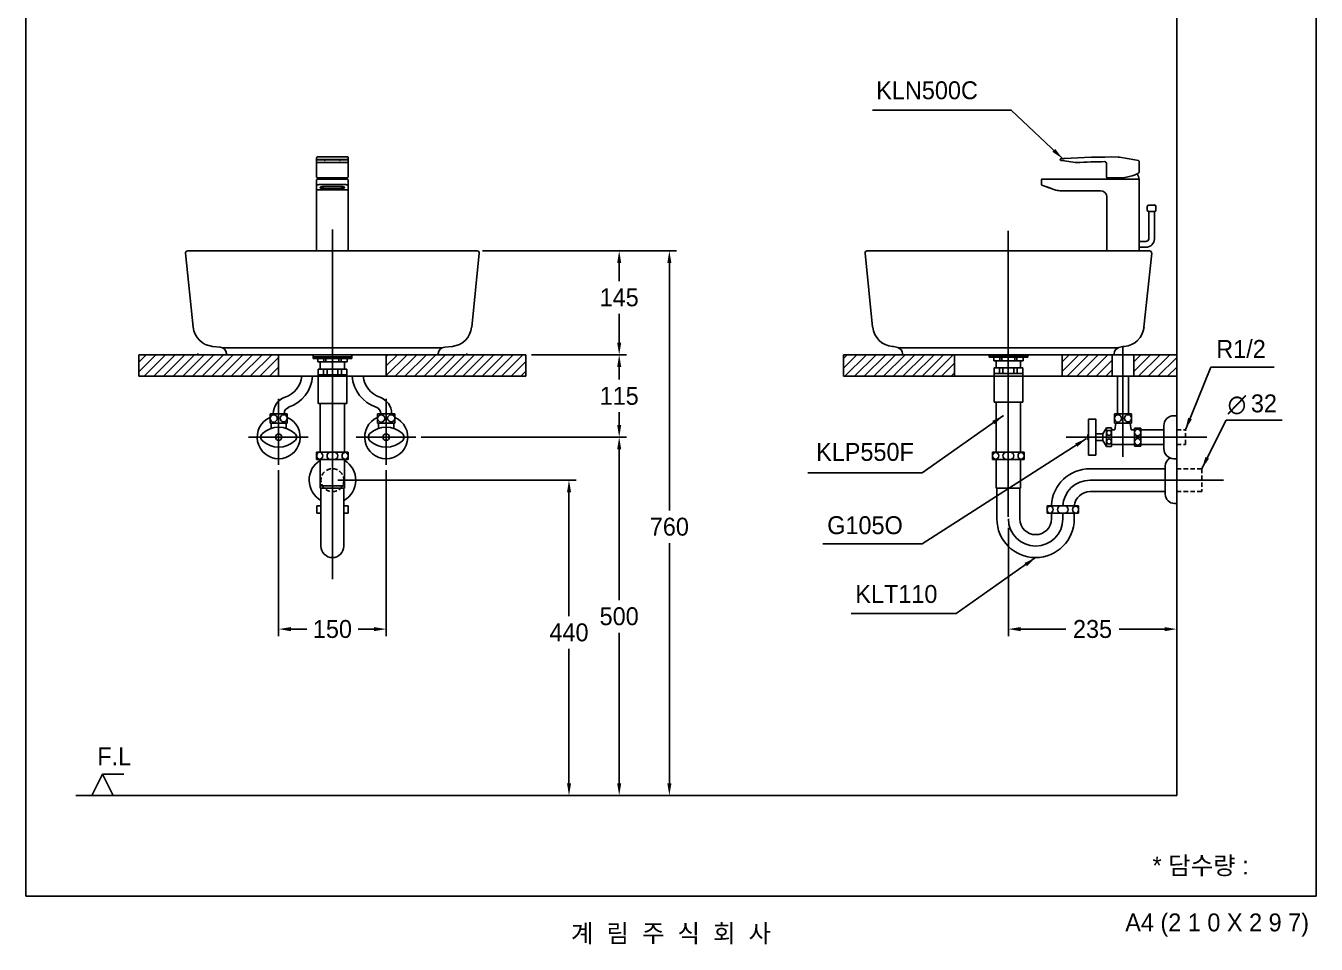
# Model space of a CAD drawing. Header units: millimetres. Extents: x 0 to 3800, y -67 to 2530.
# Drawn here: x 0 to 1800, y -67 to 1215 of the extents above; entities that cross this region are included whole.
import ezdxf
from ezdxf.enums import TextEntityAlignment as Align
from ezdxf.lldxf.tags import DXFTag

# ---------------------------------------------------------------- set-up
doc = ezdxf.new("R2010")
doc.units = ezdxf.units.MM
doc.linetypes.add('DASHED2', pattern=[9.525, 6.35, -3.175])
for name, color, linetype in [('TEXT', 7, 'Continuous'), ('내부선 및 부속', 4, 'Continuous'), ('도각라인', 255, 'Continuous'), ('외형선', 3, 'Continuous'), ('점선', 6, 'DASHED2'), ('중심선', 1, 'DASHED'), ('치수선', 7, 'Continuous')]:
    doc.layers.add(name, color=color, linetype=linetype)
doc.styles.add('140911', font='HBATANG.TTF')
doc.styles.add('____', font='')
doc.styles.add('타이틀', font='H2GTRM.TTF', dxfattribs={"height": 25})
doc.styles.get('____').set_extended_font_data('굴림')
tags = doc.linetypes.add('DASHDOT', pattern=[70, 31, -13, 13, -13]).pattern_tags.tags
tags[10:11] = [DXFTag(74, 4), DXFTag(75, 0), DXFTag(340, '0'), DXFTag(46, 0.0), DXFTag(50, 0.0), DXFTag(44, 0.0), DXFTag(45, 0.0)]
tags[8:9] = [DXFTag(74, 4), DXFTag(75, 0), DXFTag(340, '0'), DXFTag(46, 0.0), DXFTag(50, 0.0), DXFTag(44, 0.0), DXFTag(45, 0.0)]
tags[6:7] = [DXFTag(74, 4), DXFTag(75, 0), DXFTag(340, '0'), DXFTag(46, 0.0), DXFTag(50, 0.0), DXFTag(44, 0.0), DXFTag(45, 0.0)]
tags[4:5] = [DXFTag(74, 4), DXFTag(75, 0), DXFTag(340, '0'), DXFTag(46, 0.0), DXFTag(50, 0.0), DXFTag(44, 0.0), DXFTag(45, 0.0)]
tags = doc.linetypes.add('DASHED', pattern=[25.72, 12.86, -12.86]).pattern_tags.tags
tags[6:7] = [DXFTag(74, 4), DXFTag(75, 0), DXFTag(340, '0'), DXFTag(46, 0.0), DXFTag(50, 0.0), DXFTag(44, 0.0), DXFTag(45, 0.0)]
tags[4:5] = [DXFTag(74, 4), DXFTag(75, 0), DXFTag(340, '0'), DXFTag(46, 0.0), DXFTag(50, 0.0), DXFTag(44, 0.0), DXFTag(45, 0.0)]
doc.dimstyles.new('MSADIM', dxfattribs={"dimtxt": 33, "dimasz": 17, "dimexe": 10, "dimexo": 7.5, "dimgap": 10, "dimtad": 0, "dimtih": 1, "dimtoh": 1, "dimdec": 0, "dimzin": 1, "dimdsep": 46, "dimtxsty": '____', "dimcen": 11.25, "dimadec": 0, "dimazin": 0, "dimtfac": 1, "dimtdec": 0, "dimtix": 1, "dimtmove": 0, "dimatfit": 3, "dimfxl": 1, "dimtolj": 1, "dimtzin": 1, "dimarcsym": 0})
pattern_1 = [(45, (-1265.297, 6515.42), (-6.735192, 6.735192), [])]
pattern_2 = [(45, (-1176.775, 6515.42), (-6.735192, 6.735192), [])]

# ---------------------------------------------------------------- blocks, each defined once
blk = doc.blocks.new('*D45')
at = {"layer": '치수선', "color": 0, "linetype": 'Continuous', "lineweight": -2, "transparency": 16777216}
for p, q in [((677.2, 900.6), (837.7, 900.6)), ((827.7, 883.6), (827.7, 858.5)), ((827.7, 772.6), (827.7, 812.8)), ((705.2, 755.6), (837.7, 755.6))]:
    blk.add_line(p, q, dxfattribs=at)
at = {"layer": '치수선', "color": 0, "linetype": 'Continuous', "transparency": 16777216}
for points in [[(824.9, 883.6), (830.6, 883.6), (827.7, 900.6)], [(824.9, 772.6), (830.6, 772.6), (827.7, 755.6)]]:
    blk.add_solid(points, dxfattribs=at)
at = {"layer": '치수선', "color": 0, "linetype": 'Continuous', "transparency": 16777216, "insert": (827.7, 835.6), "char_height": 25, "attachment_point": 5, "style": '____'}
blk.add_mtext('\\A1;145', dxfattribs=at)
blk = doc.blocks.new('*D46')
at = {"layer": '치수선', "color": 0, "linetype": 'Continuous', "lineweight": -2, "transparency": 16777216}
for p, q in [((705.2, 755.6), (837.7, 755.6)), ((827.7, 738.6), (827.7, 721)), ((827.7, 657.6), (827.7, 675.3)), ((551.6, 640.6), (837.7, 640.6))]:
    blk.add_line(p, q, dxfattribs=at)
at = {"layer": '치수선', "color": 0, "linetype": 'Continuous', "transparency": 16777216}
for points in [[(824.9, 738.6), (830.6, 738.6), (827.7, 755.6)], [(824.9, 657.6), (830.6, 657.6), (827.7, 640.6)]]:
    blk.add_solid(points, dxfattribs=at)
at = {"layer": '치수선', "color": 0, "linetype": 'Continuous', "transparency": 16777216, "insert": (827.7, 698.1), "char_height": 25, "attachment_point": 5, "style": '____'}
blk.add_mtext('\\A1;115', dxfattribs=at)
blk = doc.blocks.new('*D47')
at = {"layer": '치수선', "color": 0, "linetype": 'Continuous', "lineweight": -2, "transparency": 16777216}
for p, q in [((551.6, 640.6), (837.7, 640.6)), ((827.7, 623.6), (827.7, 413.4)), ((827.7, 157.6), (827.7, 367.8)), ((765.2, 140.6), (837.7, 140.6))]:
    blk.add_line(p, q, dxfattribs=at)
at = {"layer": '치수선', "color": 0, "linetype": 'Continuous', "transparency": 16777216}
for points in [[(824.9, 623.6), (830.6, 623.6), (827.7, 640.6)], [(824.9, 157.6), (830.6, 157.6), (827.7, 140.6)]]:
    blk.add_solid(points, dxfattribs=at)
at = {"layer": '치수선', "color": 0, "linetype": 'Continuous', "transparency": 16777216, "insert": (827.7, 390.6), "char_height": 25, "attachment_point": 5, "style": '____'}
blk.add_mtext('\\A1;500', dxfattribs=at)
blk = doc.blocks.new('*D48')
at = {"layer": '치수선', "color": 0, "linetype": 'Continuous', "lineweight": -2, "transparency": 16777216}
for p, q in [((637.1, 900.6), (907.7, 900.6)), ((897.7, 883.6), (897.7, 538.4)), ((897.7, 157.6), (897.7, 492.8)), ((835.2, 140.6), (907.7, 140.6))]:
    blk.add_line(p, q, dxfattribs=at)
at = {"layer": '치수선', "color": 0, "linetype": 'Continuous', "transparency": 16777216}
for points in [[(894.9, 883.6), (900.6, 883.6), (897.7, 900.6)], [(894.9, 157.6), (900.6, 157.6), (897.7, 140.6)]]:
    blk.add_solid(points, dxfattribs=at)
at = {"layer": '치수선', "color": 0, "linetype": 'Continuous', "transparency": 16777216, "insert": (897.7, 515.6), "char_height": 25, "attachment_point": 5, "style": '____'}
blk.add_mtext('\\A1;760', dxfattribs=at)
blk = doc.blocks.new('*D49')
at = {"layer": '치수선', "color": 0, "linetype": 'Continuous', "lineweight": -2, "transparency": 16777216}
for p, q in [((435.2, 580.6), (767.7, 580.6)), ((757.7, 563.6), (757.7, 390.9)), ((757.7, 157.6), (757.7, 345.3)), ((607.4, 140.6), (767.7, 140.6))]:
    blk.add_line(p, q, dxfattribs=at)
at = {"layer": '치수선', "color": 0, "linetype": 'Continuous', "transparency": 16777216}
for points in [[(754.9, 563.6), (760.6, 563.6), (757.7, 580.6)], [(754.9, 157.6), (760.6, 157.6), (757.7, 140.6)]]:
    blk.add_solid(points, dxfattribs=at)
at = {"layer": '치수선', "color": 0, "linetype": 'Continuous', "transparency": 16777216, "insert": (757.7, 368.1), "char_height": 25, "attachment_point": 5, "style": '____'}
blk.add_mtext('\\A1;440', dxfattribs=at)
blk = doc.blocks.new('*D50')
at = {"layer": '치수선', "color": 0, "linetype": 'Continuous', "lineweight": -2, "transparency": 16777216}
for p, q in [((352.7, 594.6), (352.7, 362.8)), ((502.7, 594.6), (502.7, 362.8)), ((369.7, 372.8), (391.8, 372.8)), ((485.7, 372.8), (463.7, 372.8))]:
    blk.add_line(p, q, dxfattribs=at)
at = {"layer": '치수선', "color": 0, "linetype": 'Continuous', "transparency": 16777216}
for points in [[(369.7, 375.6), (369.7, 369.9), (352.7, 372.8)], [(485.7, 375.6), (485.7, 369.9), (502.7, 372.8)]]:
    blk.add_solid(points, dxfattribs=at)
at = {"layer": '치수선', "color": 0, "linetype": 'Continuous', "transparency": 16777216, "insert": (427.7, 372.8), "char_height": 25, "attachment_point": 5, "style": '____'}
blk.add_mtext('\\A1;150', dxfattribs=at)
blk = doc.blocks.new('*D51')
at = {"layer": '치수선', "color": 0, "linetype": 'Continuous', "lineweight": -2, "transparency": 16777216}
for p, q in [((1370.6, 514.1), (1370.6, 362.8)), ((1605.5, 384.5), (1605.5, 362.8)), ((1387.6, 372.8), (1450.7, 372.8)), ((1588.5, 372.8), (1525.3, 372.8))]:
    blk.add_line(p, q, dxfattribs=at)
at = {"layer": '치수선', "color": 0, "linetype": 'Continuous', "transparency": 16777216}
for points in [[(1387.6, 375.6), (1387.6, 369.9), (1370.6, 372.8)], [(1588.5, 375.6), (1588.5, 369.9), (1605.5, 372.8)]]:
    blk.add_solid(points, dxfattribs=at)
at = {"layer": '치수선', "color": 0, "linetype": 'Continuous', "transparency": 16777216, "insert": (1488, 372.8), "char_height": 25, "attachment_point": 5, "style": '____'}
blk.add_mtext('\\A1;235', dxfattribs=at)

msp = doc.modelspace()

# ---------------------------------------------------------------- hatches: boundary and pattern name
at = {"layer": '점선'}
h = msp.add_hatch(dxfattribs=at)
h.set_pattern_fill('ANSI31', color=256, scale=3)
h.set_pattern_definition(pattern_1)
h.paths.add_polyline_path([(352.7, 755.6), (157.7, 755.6), (157.7, 725.6), (352.7, 725.6)])
h = msp.add_hatch(dxfattribs=at)
h.set_pattern_fill('ANSI31', color=256, scale=3)
h.set_pattern_definition(pattern_1)
h.paths.add_polyline_path([(697.7, 755.6), (502.7, 755.6), (502.7, 725.6), (697.7, 725.6)])
h = msp.add_hatch(dxfattribs=at)
h.set_pattern_fill('ANSI31', color=256, scale=3)
h.set_pattern_definition(pattern_2)
h.paths.add_polyline_path([(1140.6, 755.6), (1140.6, 725.6), (1295.6, 725.6), (1295.6, 755.6)])
h = msp.add_hatch(dxfattribs=at)
h.set_pattern_fill('ANSI31', color=256, scale=3)
h.set_pattern_definition(pattern_2)
h.paths.add_polyline_path([(1515.5, 755.7), (1445.6, 755.6), (1445.6, 725.6), (1515.5, 725.7)])
h = msp.add_hatch(dxfattribs=at)
h.set_pattern_fill('ANSI31', color=256, scale=3)
h.set_pattern_definition([(45, (-1076.878, 6515.42), (-6.735192, 6.735192), [])])
h.paths.add_polyline_path([(1605.5, 755.7), (1545.5, 755.6), (1545.5, 725.6), (1605.5, 725.7)])

# ---------------------------------------------------------------- linework, layer by layer
at = {"layer": '내부선 및 부속', "linetype": 'Continuous'}
for p, q in [((405.7, 1030.6), (405.7, 1028.3)), ((405.7, 1030.6), (405.7, 1030.5)), ((405.7, 1030.5), (405.7, 1026.7)), ((405.7, 1027.1), (405.7, 1028.3)), ((405.7, 1025), (405.7, 1027.1)), ((405.7, 1026.7), (405.7, 1025.8)), ((405.7, 1003.6), (405.7, 1026.3)), ((405.7, 1026.3), (405.7, 1025)), ((406.7, 1031.6), (448.7, 1031.6)), ((443.7, 1028), (411.7, 1028)), ((411.7, 1028), (411.7, 1027.8)), ((411.7, 1027.8), (443.7, 1027.8)), ((417.7, 1027.4), (416.7, 1027.4)), ((416.7, 1027.4), (416.7, 1026.8)), ((416.7, 1026.8), (416.7, 1026.5)), ((416.7, 1026.5), (417.7, 1026.5)), ((417.7, 1026.5), (417.7, 1027.4)), ((417.7, 1026.8), (417.7, 1027.4)), ((417.7, 1026.5), (417.7, 1026.8)), ((437.7, 1027.4), (437.7, 1026.8)), ((438.7, 1027.4), (437.7, 1027.4)), ((437.7, 1026.8), (437.7, 1026.5)), ((437.7, 1026.5), (438.7, 1026.5)), ((438.7, 1026.5), (437.7, 1026.5)), ((438.7, 1026.8), (438.7, 1027.4)), ((438.7, 1026.5), (438.7, 1027.4)), ((438.7, 1026.5), (438.7, 1026.8)), ((438.7, 1026.5), (438.7, 1026.5)), ((443.7, 1027.8), (443.7, 1028)), ((449.7, 1030.6), (449.7, 1028.3)), ((449.7, 1028.3), (449.7, 1027.1)), ((449.7, 1027.1), (449.7, 1025)), ((449.7, 1026.3), (449.7, 1026.3)), ((449.7, 1026.3), (449.7, 1003.6)), ((1443, 1027.8), (1443, 1028)), ((1443, 1028), (1443, 1027.8)), ((1448.8, 1026.1), (1443.8, 1026.8)), ((1463.9, 1024.1), (1448.8, 1026.1)), ((1525.4, 1031.5), (1547.2, 1027.6)), ((1547.2, 1027.6), (1552.2, 1026.8)), ((405.7, 1024.6), (405.7, 1025.8)), ((405.7, 1025), (405.7, 1025)), ((405.7, 1024.6), (405.7, 1007.8)), ((406.7, 1024.1), (448.7, 1024.1)), ((448.7, 1024), (448.7, 1024.1)), ((449.7, 1025), (449.7, 1025)), ((1507.5, 1003.6), (1507.5, 1022.2)), ((1553, 1025.8), (1553, 1025.7)), ((1553, 1024.6), (1553, 1025.7)), ((1553, 1024.6), (1553, 1010.2)), ((405.7, 1007.8), (405.7, 1003.6)), ((405.7, 991.5), (405.7, 999.6)), ((405.7, 900.6), (405.7, 999.6)), ((405.7, 986.8), (405.7, 991.5)), ((407.1, 1002.6), (406.7, 1002.6)), ((406.7, 1000.6), (411.7, 1000.6)), ((448.3, 1002.6), (407.1, 1002.6)), ((411.7, 1000.6), (443.7, 1000.6)), ((411.7, 993.3), (443.7, 993.3)), ((440.7, 990.3), (414.7, 990.3)), ((414.7, 987.6), (414.7, 990.3)), ((440.7, 987.6), (440.7, 990.3)), ((448.7, 1000.6), (443.7, 1000.6)), ((448.7, 1002.6), (448.3, 1002.6)), ((449.7, 999.6), (449.7, 991.5)), ((449.7, 991.5), (449.7, 986.8)), ((1416.7, 993.3), (1416.7, 999.6)), ((1416.7, 999.6), (1416.7, 993.3)), ((1422.4, 990.6), (1417.4, 992.4)), ((1417.4, 992.4), (1422.4, 990.6)), ((1417.7, 1000.6), (1422.7, 1000.6)), ((1422.4, 990.6), (1435.4, 985.8)), ((1435.4, 985.8), (1422.4, 990.6)), ((1422.7, 1000.6), (1547, 1000.6)), ((1423, 990.3), (1430.6, 987.6)), ((1430.6, 987.6), (1423, 990.3)), ((1508.5, 1002.6), (1522, 1002.6)), ((1509, 1002.6), (1513.4, 1002.6)), ((1524, 1002.6), (1522, 1002.6)), ((1531, 1002.6), (1524, 1002.6)), ((1552, 1000.6), (1547, 1000.6)), ((1552, 1000.6), (1553, 1000.6)), ((1553, 1000.6), (1553, 999.6)), ((1553, 900.6), (1553, 999.6)), ((405.7, 985.6), (405.7, 986.8)), ((405.7, 900.6), (405.7, 985.6)), ((406.7, 985.8), (448.7, 985.8)), ((414.7, 987.6), (440.7, 987.6)), ((449.7, 985.6), (449.7, 986.8)), ((449.7, 985.6), (449.7, 985.6)), ((449.7, 985.6), (449.7, 900.6)), ((1499, 984.6), (1442.2, 984.6)), ((1508, 900.6), (1508, 975.6)), ((1564.4, 957.5), (1564.4, 962.6)), ((1570.4, 955.6), (1566.3, 955.6)), ((1566.4, 964.6), (1574.5, 964.6)), ((1566.4, 955.6), (1566.4, 917.6)), ((1566.4, 955.6), (1574.4, 955.6)), ((1572.8, 955.6), (1568.1, 955.6)), ((1574.4, 955.6), (1570.4, 955.6)), ((1574.5, 955.6), (1570.4, 955.6)), ((1574.4, 917.6), (1574.4, 955.6)), ((1576.4, 962.7), (1576.4, 957.5)), ((1553, 932.6), (1553, 937.6)), ((1553, 910.6), (1553, 932.6)), ((406.2, 900.6), (449.2, 900.6)), ((1553, 900.6), (1508, 900.6)), ((1542.4, 900.6), (1545.4, 900.6)), ((1542.4, 900.6), (1548.4, 900.6)), ((1562.4, 913.6), (1553, 913.6)), ((1553, 910.6), (1553, 905.6)), ((1553, 905.6), (1562.4, 905.6)), ((1217.1, 765.4), (1524, 765.4)), ((400.7, 755.6), (400.7, 750.6)), ((400.7, 752.6), (454.7, 752.6)), ((400.7, 750.6), (454.7, 750.6)), ((407.2, 750.6), (407.2, 745.6)), ((407.2, 745.6), (448.2, 745.6)), ((410.7, 735.6), (410.7, 745.6)), ((415.7, 750.6), (415.7, 745.6)), ((418.7, 750.6), (418.7, 745.6)), ((436.7, 750.6), (436.7, 745.6)), ((439.7, 750.6), (439.7, 745.6)), ((444.7, 735.6), (444.7, 745.6)), ((448.2, 750.6), (448.2, 745.6)), ((454.7, 755.6), (454.7, 750.6)), ((1343.6, 755.6), (1343.6, 752.3)), ((1343.6, 754.3), (1397.6, 754.3)), ((1343.6, 752.3), (1397.6, 752.3)), ((1350.1, 752.3), (1350.1, 747.3)), ((1350.1, 747.3), (1391.1, 747.3)), ((1353.6, 737.3), (1353.6, 747.3)), ((1358.6, 752.3), (1358.6, 747.3)), ((1361.6, 752.3), (1361.6, 747.3)), ((1379.6, 752.3), (1379.6, 747.3)), ((1382.6, 752.3), (1382.6, 747.3)), ((1387.6, 737.3), (1387.6, 747.3)), ((1391.1, 752.3), (1391.1, 747.3)), ((1397.6, 755.6), (1397.6, 752.3)), ((407.7, 735.6), (407.7, 687.6)), ((407.7, 735.6), (447.7, 735.6)), ((407.7, 727.6), (447.7, 727.6)), ((410.7, 727.6), (444.7, 727.6)), ((415.2, 735.6), (415.2, 727.6)), ((420.2, 735.6), (420.2, 727.6)), ((435.2, 735.6), (435.2, 727.6)), ((440.2, 735.6), (440.2, 727.6)), ((447.7, 735.6), (447.7, 690.9)), ((1350.6, 737.3), (1350.6, 689.3)), ((1350.6, 737.3), (1390.6, 737.3)), ((1350.6, 729.3), (1390.6, 729.3)), ((1353.6, 729.3), (1387.6, 729.3)), ((1358.1, 737.3), (1358.1, 729.3)), ((1363.1, 737.3), (1363.1, 729.3)), ((1378.1, 737.3), (1378.1, 729.3)), ((1383.1, 737.3), (1383.1, 729.3)), ((1390.6, 737.3), (1390.6, 689.3)), ((1523, 673.4), (1523, 725.6)), ((1538, 673.4), (1538, 725.6)), ((407.7, 687.6), (447.7, 687.6)), ((410.7, 619.6), (410.7, 687.6)), ((444.7, 619.6), (444.7, 687.6)), ((447.7, 690.9), (447.7, 687.6)), ((1350.6, 689.3), (1390.6, 689.3)), ((1353.6, 619.6), (1353.6, 689.3)), ((1387.6, 619.6), (1387.6, 689.3)), ((340.7, 673.4), (340.7, 660.4)), ((364.7, 673.4), (340.7, 673.4)), ((364.7, 673.4), (364.7, 660.4)), ((490.7, 673.4), (490.7, 660.4)), ((514.7, 673.4), (490.7, 673.4)), ((514.7, 673.4), (514.7, 660.4)), ((1518.5, 673.4), (1542.5, 673.4)), ((1518.5, 660.4), (1518.5, 673.4)), ((1542.5, 660.4), (1542.5, 673.4)), ((1601.5, 670.6), (1605.5, 670.6)), ((364.7, 660.4), (340.7, 660.4)), ((342.2, 660.4), (342.2, 652.9)), ((363.2, 660.4), (363.2, 652.9)), ((514.7, 660.4), (490.7, 660.4)), ((492.2, 660.4), (492.2, 652.9)), ((513.2, 660.4), (513.2, 652.9)), ((1482.5, 665.6), (1482.5, 615.6)), ((1482.5, 665.6), (1492.5, 665.6)), ((1492.5, 665.6), (1492.5, 615.6)), ((1507.5, 653.6), (1502.5, 645.4)), ((1507.5, 653.6), (1507.5, 627.6)), ((1507.5, 653.6), (1514.5, 653.6)), ((1514.5, 653.6), (1514.5, 627.6)), ((1514.5, 650.9), (1519, 650.9)), ((1518.5, 660.4), (1542.5, 660.4)), ((1519, 650.9), (1520.5, 660.4)), ((1540.5, 660.4), (1542, 650.9)), ((1542, 650.9), (1546.5, 650.9)), ((1546.5, 653.1), (1546.5, 628.1)), ((1546.5, 653.1), (1555.5, 653.1)), ((1555.5, 653.1), (1555.5, 628.1)), ((1555.5, 650.9), (1587.5, 650.9)), ((1587.5, 656.6), (1587.5, 624.6)), ((1492.5, 645.4), (1502.5, 645.4)), ((1492.5, 635.9), (1502.5, 635.9)), ((1502.5, 645.4), (1502.5, 635.9)), ((1502.5, 635.9), (1507.5, 627.6)), ((1514.5, 630.4), (1546.5, 630.4)), ((1555.5, 630.4), (1587.5, 630.4)), ((405.7, 619.6), (449.7, 619.6)), ((405.7, 619.6), (405.7, 609.6)), ((449.7, 619.6), (449.7, 609.6)), ((1348.6, 619.6), (1392.6, 619.6)), ((1348.6, 619.6), (1348.6, 609.6)), ((1392.6, 619.6), (1392.6, 609.6)), ((1482.5, 615.6), (1492.5, 615.6)), ((1507.5, 627.6), (1514.5, 627.6)), ((1546.5, 628.1), (1555.5, 628.1)), ((405.7, 609.6), (449.7, 609.6)), ((410.7, 609.6), (410.7, 569.6)), ((444.7, 609.6), (444.7, 569.6)), ((1348.6, 609.6), (1392.6, 609.6)), ((1353.6, 609.6), (1353.6, 569.6)), ((1387.6, 609.6), (1387.6, 569.6)), ((1484.5, 596.6), (1589.5, 596.6)), ((1589.5, 600.1), (1589.5, 564.6)), ((1601.5, 610.6), (1605.5, 610.6)), ((410.7, 572.6), (444.7, 572.6)), ((410.7, 569.6), (444.7, 569.6)), ((411.7, 569.6), (411.7, 488.6)), ((443.7, 569.6), (443.7, 488.6)), ((1353.6, 569.6), (1387.6, 569.6)), ((1354.6, 569.6), (1354.6, 526.6)), ((1386.6, 569.6), (1386.6, 526.6)), ((1484.5, 564.6), (1589.5, 564.6)), ((1589.5, 564.6), (1589.5, 561.1)), ((406, 544.6), (406, 534.6)), ((411.7, 544.6), (406, 544.6)), ((449.5, 544.6), (443.7, 544.6)), ((449.5, 544.6), (449.5, 534.6)), ((1424.6, 544.6), (1468.6, 544.6)), ((1424.6, 544.6), (1424.6, 534.6)), ((1430.6, 544.6), (1430.6, 545.8)), ((1468.6, 544.6), (1468.6, 534.6)), ((1602.5, 548.1), (1605.5, 548.1)), ((411.7, 534.6), (406, 534.6)), ((449.5, 534.6), (443.7, 534.6)), ((1424.6, 534.6), (1468.6, 534.6)), ((1430.6, 534.6), (1430.6, 526.6)), ((1462.6, 534.6), (1462.6, 526.6))]:
    msp.add_line(p, q, dxfattribs=at)
msp.add_lwpolyline([(274.3, 765.4), (581.2, 765.4)], dxfattribs=at)
at = {"layer": '내부선 및 부속', "linetype": 'Continuous', "flags": 128}
for points in [[(488.9, 682.3, -0.300072), (455.3, 725.6)], [(493.8, 696.4, -0.291161), (470.4, 725.6)], [(493.8, 696.4, -0.321708), (510.2, 673.4)], [(488.9, 682.3, -0.323088), (495.2, 673.4)], [(330, 645.8, -0.388889), (375.4, 645.8)], [(480, 645.8, -0.388889), (525.4, 645.8)], [(330, 635.5, -0.44), (330, 645.8)], [(375.4, 635.5, -0.388889), (330, 635.5)], [(375.4, 645.8, -0.44), (375.4, 635.5)], [(480, 635.5, -0.44), (480, 645.8)], [(525.4, 635.5, -0.388889), (480, 635.5)], [(525.4, 645.8, -0.44), (525.4, 635.5)], [(410, 609.7, -0.859727), (410, 619.6)], [(410, 619.6, -0.859727), (410, 609.7)]]:
    msp.add_lwpolyline(points, format="xyb", dxfattribs=at)
at = {"layer": '내부선 및 부속', "linetype": 'Continuous'}
for centre, radius in [((345.8, 666.8), 5), ((359.7, 667), 5), ((495.8, 666.8), 5), ((509.7, 667), 5), ((1523.5, 666.8), 5), ((1537.5, 667), 5), ((1511, 646.6), 3.5), ((1551, 647.1), 4.5), ((352.7, 640.6), 4.5), ((502.7, 640.6), 4.5), ((1511, 634.6), 3.5), ((1551, 634.1), 4.5)]:
    msp.add_circle(centre, radius, dxfattribs=at)
for centre, radius, start, end in [((1444, 1027.8), 1, 202.1993, 262.1993), ((1444, 1027.8), 1, 202.1993, 262.1993), ((1444, 1027.8), 1, 202.1993, 262.1993), ((1444, 1027.8), 1, 202.1993, 262.1993), ((1516.7, 31.6), 1000, 89.5936, 93.8863), ((1523.7, 1021.6), 10, 80, 89.5936), ((448.7, 1025), 1, 270, 0), ((1465.3, 1034), 10, 262.1993, 272.9349), ((1516.7, 31.6), 993.6, 90.6538, 92.9349), ((1504.2, 1022.1), 3.34, 2.007, 69.3544), ((1525.8, 995.5), 27.6, 10.5643, 27.3016), ((406.7, 1003.6), 1, 180, 270), ((406.7, 999.6), 1, 90, 180), ((406.7, 999.6), 1, 90, 180), ((435.4, 995.5), 27.6, 165.1842, 169.4357), ((421.1, 995.5), 27.6, 10.5643, 14.8158), ((448.7, 1003.6), 1, 270, 0), ((448.7, 999.6), 1, 0, 90), ((1417.7, 999.6), 1, 90, 180), ((1417.7, 999.6), 1, 90, 180), ((1508.5, 1003.6), 1, 180, 270), ((1540.1, 995.5), 27.6, 165.1842, 169.4357), ((1525.4, 1058.2), 55.8, 275.72, 293.156), ((1442.2, 1004.6), 20, 250, 270), ((1442.2, 1004.6), 20, 250, 270), ((1499, 975.6), 9, 0, 90), ((1566.4, 962.6), 2, 90, 180), ((1566.3, 957.5), 1.92, 180, 270), ((1574.5, 962.7), 1.92, 0, 90), ((1574.5, 957.5), 1.92, 270, 0), ((1562.4, 917.6), 4, 270, 0), ((1562.4, 917.6), 12, 270, 0), ((350.4, 729.4), 34.8, 288.8443, 353.7782), ((350.4, 729.4), 49.8, 288.8443, 355.6564), ((369.5, 673.4), 24.3, 108.8443, 180.1778), ((352.7, 640.6), 30, 113.5782, 66.4218), ((369.5, 673.4), 9.31, 108.8443, 180.4644), ((502.7, 640.6), 30, 113.5782, 66.4218), ((1601.5, 656.6), 14, 90, 180), ((1488.9, 640.6), 7.84, 144.9654, 215.0346), ((425.2, 614.6), 5, 90, 270), ((430.2, 614.6), 5, 270, 90), ((446.2, 614.6), 5, 98.6269, 261.3731), ((444.7, 614.6), 5, 278.6269, 81.3731), ((1353.6, 614.6), 5, 98.6269, 261.3731), ((1352.1, 614.6), 5, 278.6269, 81.3731), ((1368.1, 614.6), 5, 90, 270), ((1373.1, 614.6), 5, 270, 90), ((1389.1, 614.6), 5, 98.6269, 261.3731), ((1387.6, 614.6), 5, 278.6269, 81.3731), ((1601.5, 624.6), 14, 180, 270), ((427.7, 580.6), 32.5, 121.5389, 240.5076), ((427.7, 580.6), 32.5, 299.4924, 58.4611), ((1484.5, 542.6), 54, 90.0006, 176.6714), ((1602.5, 600.1), 13, 118.0816, 180), ((1484.5, 542.6), 22, 90.0009, 174.7841), ((1602.5, 561.1), 13, 180, 270), ((1429.6, 539.6), 5, 98.6269, 261.3731), ((1428.1, 539.6), 5, 278.6269, 81.3731), ((1444.1, 539.6), 5, 90, 270), ((1449.1, 539.6), 5, 270, 90), ((1465.1, 539.6), 5, 98.6269, 261.3731), ((1463.6, 539.6), 5, 278.6269, 81.3731), ((1408.6, 526.6), 54, 180, 0), ((1408.6, 526.6), 22, 180, 0), ((427.7, 488.6), 16, 180, 0)]:
    msp.add_arc(centre, radius, start, end, dxfattribs=at)
for points, knots in [([(405.7, 1030.8), (405.7, 1030.8), (405.8, 1030.9), (405.8, 1031.1), (405.9, 1031.3), (406.1, 1031.5), (406.4, 1031.6), (406.6, 1031.6), (406.7, 1031.6)], [0, 0, 0, 0, 0.097046, 0.215477, 0.366984, 0.6013, 0.806128, 1, 1, 1, 1]), ([(411.7, 1028), (411.3, 1028), (410.6, 1028), (409.7, 1028), (409.1, 1028), (408.5, 1028.1), (407.8, 1028.1), (407.2, 1028.1), (406.7, 1028.2), (406.5, 1028.2), (406.4, 1028.2), (406.1, 1028.2), (405.8, 1028.3), (405.7, 1028.3), (405.7, 1028.3)], [0, 0, 0, 0, 0.142857, 0.214286, 0.285714, 0.357143, 0.428571, 0.571429, 0.642857, 0.678571, 0.696429, 0.714286, 0.857143, 1, 1, 1, 1]), ([(405.7, 1027.1), (405.7, 1027.2), (406.1, 1027.4), (407.9, 1027.7), (409.9, 1027.8), (411.3, 1027.8), (411.7, 1027.8)], [0, 0, 0, 0, 0.285714, 0.571429, 0.857143, 1, 1, 1, 1]), ([(449.6, 1028.3), (449.6, 1028.3), (449.5, 1028.3), (449.2, 1028.2), (448.5, 1028.1), (447.7, 1028.1), (446.9, 1028.1), (446.1, 1028), (445.1, 1028), (444.2, 1028), (443.7, 1028)], [0, 0, 0, 0, 0.022938, 0.185782, 0.348626, 0.511469, 0.592891, 0.674313, 0.837156, 1, 1, 1, 1]), ([(443.7, 1027.8), (444.6, 1027.8), (446.4, 1027.8), (448.6, 1027.6), (449.4, 1027.4), (449.6, 1027.3), (449.6, 1027.2)], [0, 0, 0, 0, 0.32589, 0.651781, 0.977671, 1, 1, 1, 1]), ([(448.7, 1031.6), (448.7, 1031.6), (448.8, 1031.7), (449.1, 1031.6), (449.3, 1031.5), (449.5, 1031.3), (449.6, 1031.1), (449.7, 1031), (449.7, 1030.9), (449.7, 1030.8), (449.7, 1030.7), (449.7, 1030.7)], [0, 0, 0, 0, 0.020818, 0.239105, 0.419032, 0.574027, 0.708164, 0.821662, 0.913084, 0.980269, 1, 1, 1, 1]), ([(1443.9, 1029), (1443.8, 1029), (1443.6, 1028.9), (1443.3, 1028.8), (1443.2, 1028.6), (1443, 1028.3), (1443, 1028.1), (1443, 1028)], [0, 0, 0, 0, 0.285714, 0.428571, 0.571429, 0.785714, 1, 1, 1, 1]), ([(1443.9, 1029), (1443.9, 1029), (1444, 1029), (1444.3, 1029), (1444.7, 1029), (1445.1, 1029.1), (1445.8, 1029.1), (1446.7, 1029.2), (1447.8, 1029.3), (1448.5, 1029.3), (1448.9, 1029.3)], [0, 0, 0, 0, 0.142857, 0.285714, 0.357143, 0.428571, 0.571429, 0.714286, 0.857143, 1, 1, 1, 1]), ([(1552.4, 1009.3), (1552.3, 1009.3), (1552.2, 1009.2), (1552, 1009.1), (1551.6, 1008.9), (1551.3, 1008.7), (1550.9, 1008.5), (1550.5, 1008.3), (1550, 1008.1), (1549.4, 1007.7), (1548.7, 1007.4), (1548.2, 1007.2), (1547.9, 1007.1), (1547.8, 1007)], [0, 0, 0, 0, 0.022972, 0.19686, 0.283804, 0.370748, 0.457692, 0.5229, 0.63158, 0.718524, 0.892412, 0.935884, 1, 1, 1, 1]), ([(1552, 1009), (1552, 1009), (1551.9, 1009), (1551.9, 1009), (1551.9, 1009), (1551.8, 1009), (1551.7, 1008.9), (1551.7, 1008.9), (1551.6, 1008.9), (1551.5, 1008.8), (1551.5, 1008.8), (1551.4, 1008.8), (1551.4, 1008.7), (1551.3, 1008.7), (1551.3, 1008.7), (1551.2, 1008.6), (1551.1, 1008.6), (1551, 1008.5), (1550.9, 1008.5), (1550.7, 1008.4), (1550.6, 1008.3), (1550.5, 1008.3), (1550.4, 1008.3), (1550.4, 1008.2), (1550.4, 1008.2), (1550.4, 1008.2)], [0, 0, 0, 0, 0.147203, 0.147203, 0.295653, 0.295653, 0.37051, 0.37051, 0.483564, 0.483564, 0.521467, 0.521467, 0.597561, 0.597561, 0.635788, 0.635788, 0.751471, 0.751471, 0.829397, 0.829397, 0.947331, 0.947331, 0.986892, 0.986892, 1, 1, 1, 1]), ([(1552.9, 1010.1), (1552.9, 1010.1), (1552.8, 1009.9), (1552.7, 1009.6), (1552.6, 1009.4), (1552.4, 1009.3), (1552.4, 1009.3)], [0, 0, 0, 0, 0.250001, 0.499999, 0.749998, 1, 1, 1, 1]), ([(1552.8, 1010.1), (1552.9, 1010.1), (1552.9, 1010.2), (1553, 1010.2), (1553, 1010.2)], [0, 0, 0, 0, 0.15708, 1, 1, 1, 1]), ([(405.7, 991.5), (405.7, 991.8), (406.1, 992.3), (407.9, 993), (409.9, 993.3), (411.3, 993.3), (411.7, 993.3)], [0, 0, 0, 0, 0.285714, 0.571429, 0.857143, 1, 1, 1, 1]), ([(443.7, 993.3), (444.6, 993.3), (446.4, 993.2), (448.6, 992.7), (449.4, 992.2), (449.6, 991.9), (449.6, 991.9)], [0, 0, 0, 0, 0.326484, 0.652968, 0.979452, 1, 1, 1, 1]), ([(1416.7, 993.3), (1416.7, 993.2), (1416.8, 993.1), (1416.9, 992.8), (1417, 992.7), (1417.1, 992.5), (1417.3, 992.4), (1417.4, 992.4)], [0, 0, 0, 0, 0.214286, 0.428571, 0.571429, 0.714286, 1, 1, 1, 1]), ([(405.7, 985.6), (405.7, 985.6), (405.7, 985.6), (405.7, 985.5), (405.7, 985.4), (405.8, 985.3)], [0, 0, 0, 0, 0.003909, 0.003909, 1, 1, 1, 1]), ([(449.7, 985.4), (449.7, 985.4), (449.7, 985.4), (449.7, 985.4), (449.7, 985.4)], [0, 0, 0, 0, 0.705199, 1, 1, 1, 1])]:
    msp.add_open_spline(points, degree=3, knots=knots, dxfattribs=at)
for points, degree in [([(449.7, 1028.5), (449.7, 1028.4), (449.6, 1028.3)], 2), ([(449.7, 1028.3), (449.7, 1028.3), (449.7, 1028.3), (449.6, 1028.3)], 3), ([(449.6, 1027.2), (449.7, 1027.1), (449.7, 1026.9)], 2), ([(449.6, 1027.2), (449.7, 1027.2), (449.7, 1027.2), (449.7, 1027.1)], 3), ([(449.7, 1028.5), (449.7, 1028.5), (449.7, 1028.4), (449.7, 1028.3)], 3), ([(449.7, 1027.1), (449.7, 1027), (449.7, 1027), (449.7, 1026.9)], 3), ([(1443.9, 1029), (1443.4, 1029), (1443, 1028.5), (1443, 1028)], 3), ([(1443, 1027.8), (1443, 1027.3), (1443.4, 1026.9), (1443.8, 1026.8)], 3), ([(1443.6, 1028.9), (1443.7, 1028.9), (1443.7, 1029), (1443.8, 1029)], 3), ([(1547.2, 1027.6), (1547.2, 1027.6), (1547.2, 1027.6), (1547.2, 1027.6)], 3), ([(1553, 1025.8), (1553, 1026.2), (1552.6, 1026.7), (1552.2, 1026.8)], 3), ([(449.3, 1024.2), (449.3, 1024.1), (449.3, 1024), (449.2, 1023.9)], 3), ([(449.2, 1024.1), (449.2, 1024.1), (449.2, 1024), (449.2, 1023.9)], 3), ([(449.6, 991.9), (449.7, 991.7), (449.7, 991.6), (449.7, 991.5)], 3), ([(449.6, 991.9), (449.7, 991.6), (449.7, 991.3)], 2), ([(449.7, 991.5), (449.7, 991.4), (449.7, 991.4), (449.7, 991.3)], 3), ([(1416.7, 993.3), (1416.7, 992.9), (1417, 992.5), (1417.4, 992.4)], 3), ([(1547.9, 1007), (1547.6, 1006.9), (1547.4, 1006.9)], 2), ([(1547.4, 1006.8), (1547.4, 1006.8), (1547.4, 1006.8), (1547.4, 1006.9)], 3)]:
    msp.add_open_spline(points, degree=degree, dxfattribs=at)
for points in [[(406.7, 1024.1), (405.7, 1024.1), (405.7, 1025)], [(449.7, 1025), (449.7, 1024.1), (448.7, 1024.1)], [(406.7, 985.8), (405.7, 985.8), (405.7, 986.8)], [(449.7, 986.8), (449.7, 985.8), (448.7, 985.8)]]:
    msp.add_rational_spline(points, [1, 0.707106769085, 1], degree=2, dxfattribs=at)
for points in [[(414.7, 987.6), (410.7, 987.6), (410.7, 989), (410.7, 990.3), (414.7, 990.3)], [(440.7, 990.3), (444.7, 990.3), (444.7, 989), (444.7, 987.6), (440.7, 987.6)]]:
    msp.add_rational_spline(points, [1, 0.707106769085, 1, 0.707106769085, 1], degree=2, knots=[0, 0, 0, 0.5, 0.5, 1, 1, 1], dxfattribs=at)
at = {"layer": '도각라인', "color": 7}
for p, q in [((0, 2530), (0, 0)), ((1800, 2530), (1800, 0)), ((0, 0), (1800, 0))]:
    msp.add_line(p, q, dxfattribs=at)
at = {"layer": '외형선', "linetype": 'Continuous'}
for p, q in [((1605.5, 140.6), (1605.5, 1240.6)), ((225.8, 900.6), (629.6, 900.6)), ((1173.7, 900.6), (1567.5, 900.6)), ((233.5, 794.1), (222.8, 897.3)), ((622, 794.1), (632.6, 897.3)), ((1181.3, 794.1), (1170.7, 897.3)), ((1559.8, 794.1), (1570.5, 897.3)), ((240, 757.3), (240.2, 755.6)), ((260.3, 767.3), (271.2, 766.2)), ((280.1, 757.3), (280.3, 755.6)), ((575.3, 757.3), (575.1, 755.6)), ((595.1, 767.3), (584.3, 766.2)), ((615.4, 757.3), (615.2, 755.6)), ((1223, 757.3), (1223.2, 755.6)), ((1518.2, 757.3), (1518, 755.6)), ((157.7, 755.6), (477.7, 755.6)), ((157.7, 725.6), (157.7, 755.6)), ((225.2, 755.6), (697.7, 755.6)), ((287.7, 755.6), (567.7, 755.6)), ((352.7, 725.6), (352.7, 755.6)), ((502.7, 725.6), (502.7, 755.6)), ((697.7, 725.6), (697.7, 755.6)), ((1605.5, 755.6), (1140.6, 755.6)), ((1140.6, 725.6), (1140.6, 755.6)), ((1223.2, 755.6), (1518, 755.6)), ((1230.6, 755.6), (1510.6, 755.6)), ((1235.6, 755.6), (1505.6, 755.6)), ((1295.6, 725.6), (1295.6, 755.6)), ((1445.6, 725.6), (1445.6, 755.6)), ((1515.5, 725.6), (1515.5, 755.6)), ((1545.5, 725.6), (1545.5, 755.6)), ((157.7, 725.6), (697.7, 725.6)), ((1605.5, 725.6), (1140.6, 725.6)), ((91.9, 140.6), (106.9, 170.6)), ((136.9, 170.6), (106.9, 170.6)), ((106.9, 170.6), (121.9, 140.6)), ((69.9, 140.6), (1605.5, 140.6))]:
    msp.add_line(p, q, dxfattribs=at)
for points in [[(240.2, 755.6), (615.2, 755.6)], [(280.3, 755.6), (575.1, 755.6)], [(1505.6, 755.6), (1235.6, 755.6)]]:
    msp.add_lwpolyline(points, dxfattribs=at)
at = {"layer": '외형선', "linetype": 'Continuous', "extrusion": (0, 0, -1)}
for centre, radius, start, end in [((-225.8, 897.6), 3, 354.1163, 90), ((-1173.7, 897.6), 3, 354.1163, 90), ((-592.1, 797.2), 30, 185.8837, 264.2894), ((-1530, 797.2), 30, 185.8837, 265.6646), ((-270.2, 756.3), 10, 95.7106, 174.2894), ((-1206.6, 737.3), 30, 94.3354, 108.7386), ((-1213.1, 756.3), 10, 108.7386, 174.2894)]:
    msp.add_arc(centre, radius, start, end, dxfattribs=at)
at = {"layer": '외형선', "linetype": 'Continuous'}
for centre, radius, start, end in [((629.6, 897.6), 3, 354.1163, 90), ((1567.5, 897.6), 3, 354.1163, 90), ((263.3, 797.2), 30, 185.8837, 264.2894), ((1211.2, 797.2), 30, 185.8837, 265.6646), ((585.2, 756.3), 10, 95.7106, 174.2894), ((1528.1, 756.3), 10, 108.7386, 174.2894), ((1534.5, 737.3), 30, 94.3354, 108.7386)]:
    msp.add_arc(centre, radius, start, end, dxfattribs=at)
at = {"layer": '점선'}
for p, q in [((1605.5, 650.9), (1617.5, 650.9)), ((1617.5, 630.4), (1617.5, 650.9)), ((1605.5, 630.4), (1617.5, 630.4)), ((1605.5, 596.6), (1640.5, 596.6)), ((1640.5, 596.6), (1640.5, 564.6)), ((1605.5, 564.6), (1640.5, 564.6))]:
    msp.add_line(p, q, dxfattribs=at)
msp.add_circle((427.7, 580.6), 16, dxfattribs=at)
at = {"layer": '중심선', "linetype": 'DASHDOT'}
for p, q in [((427.7, 930.6), (427.7, 442.6)), ((1370.5, 928.4), (1370.5, 529.4)), ((1530.5, 613.1), (1530.5, 767)), ((352.7, 694.1), (352.7, 602.1)), ((502.7, 694.1), (502.7, 602.1)), ((310.6, 640.6), (394.1, 640.6)), ((460.6, 640.6), (544.1, 640.6)), ((1451.1, 640.6), (1647.5, 640.6)), ((1484.5, 580.6), (1670.5, 580.6)), ((1446.6, 534.6), (1446.6, 526.6))]:
    msp.add_line(p, q, dxfattribs=at)
for centre, start, end in [((1484.5, 542.6), 89.9996, 176.983), ((1408.6, 526.6), 180, 0)]:
    msp.add_arc(centre, 38, start, end, dxfattribs=at)

# ---------------------------------------------------------------- texts
at = {"layer": 'TEXT', "style": '타이틀'}
msp.add_text('F.L', height=25, dxfattribs=at).set_placement((123.3, 195.3), align=Align.MIDDLE)
for s, p in [('* 담수량 : ', (1643.3, 42.9)), ('계  림  주  식  회  사', (900, -51.7))]:
    msp.add_text(s, height=25, dxfattribs=at).set_placement(p, align=Align.MIDDLE_CENTER)
msp.add_text('A4 (2 1 0 X 2 9 7)', height=25, dxfattribs=at).set_placement((1790, -36.5), align=Align.MIDDLE_RIGHT)
at = {"layer": 'TEXT', "char_height": 25, "width": 380.447, "attachment_point": 1, "line_spacing_factor": 0.963855, "style": '타이틀'}
for s, insert in [('\\A1;KLN500C', (1186.3, 1137.2)), ('\\A1;KLP550F', (1102.4, 632.6)), ('\\A1;G105O', (1117.9, 530.3)), ('\\A1;KLT110', (1157.1, 434.3))]:
    msp.add_mtext(s, dxfattribs=dict(at, insert=insert))
at = {"layer": '치수선'}
for s, style, p in [('∅', '140911', (1676.5, 673.8)), ('32', '타이틀', (1708.9, 675.3))]:
    msp.add_text(s, height=25, dxfattribs=dict(at, style=style)).set_placement(p)
at = {"layer": '치수선', "insert": (1660.6, 776.3), "char_height": 25, "width": 380.447, "attachment_point": 1, "line_spacing_factor": 0.963855, "style": '타이틀'}
msp.add_mtext('\\A1;R1/2', dxfattribs=at)

# ---------------------------------------------------------------- dimensions: what is measured, and where the dimension line sits
at = {"layer": '치수선', "linetype": 'Continuous'}
for base, p1, p2, picture, middle in [((897.7, 140.6), (629.6, 900.6), (827.7, 140.6), '*D48', (897.7, 515.6)), ((827.7, 755.6), (669.7, 900.6), (697.7, 755.6), '*D45', (827.7, 835.6)), ((757.7, 140.6), (427.7, 580.6), (599.9, 140.6), '*D49', (757.7, 368.1))]:
    dim = msp.add_linear_dim(base=base, p1=p1, p2=p2, angle=90, dimstyle='MSADIM', override={"dimtxt": 25}, dxfattribs=at)
    dim.commit()
    dim.dimension.update_dxf_attribs({"geometry": picture, "text_midpoint": middle, "dimtype": 160})
for base, p1, p2, picture, middle in [((827.7, 640.6), (697.7, 755.6), (544.1, 640.6), '*D46', (827.7, 698.1)), ((827.7, 140.6), (544.1, 640.6), (757.7, 140.6), '*D47', (827.7, 390.6))]:
    dim = msp.add_linear_dim(base=base, p1=p1, p2=p2, angle=90, dimstyle='MSADIM', override={"dimtxt": 25}, dxfattribs=at)
    dim.commit()
    dim.dimension.update_dxf_attribs({"geometry": picture, "text_midpoint": middle})
dim = msp.add_linear_dim(base=(502.7, 372.8), p1=(352.7, 602.1), p2=(502.7, 602.1), dimstyle='MSADIM', override={"dimtxt": 25}, dxfattribs=at)
dim.commit()
dim.dimension.update_dxf_attribs({"geometry": '*D50', "text_midpoint": (427.7, 372.8), "dimtype": 160})
dim = msp.add_linear_dim(base=(1605.5, 372.8), p1=(1370.6, 521.6), p2=(1605.5, 392), dimstyle='MSADIM', override={"dimtxt": 25}, dxfattribs=at)
dim.commit()
dim.dimension.update_dxf_attribs({"geometry": '*D51', "text_midpoint": (1488, 372.8)})

# ---------------------------------------------------------------- leaders
for points in [[(1446.4, 1029.2), (1374.4, 1097.1), (1180.9, 1097.1)], [(1363.6, 670.8), (1250.2, 590.7), (1090.7, 590.7)], [(1479.6, 638.7), (1250.2, 491.8), (1112, 491.8)], [(1408.6, 472.6), (1297.9, 394.4), (1151.5, 394.4)]]:
    msp.add_leader(points, dimstyle='MSADIM', override={"dimtxt": 25}, dxfattribs=at)
at = {"layer": '치수선'}
for points in [[(1617.5, 650.9), (1653.2, 738.5), (1741.4, 738.5)], [(1640.5, 596.7), (1674.2, 664.3), (1752.5, 664.3)]]:
    msp.add_leader(points, dimstyle='MSADIM', override={"dimtxt": 25}, dxfattribs=at)

doc.saveas('drawing.dxf')
